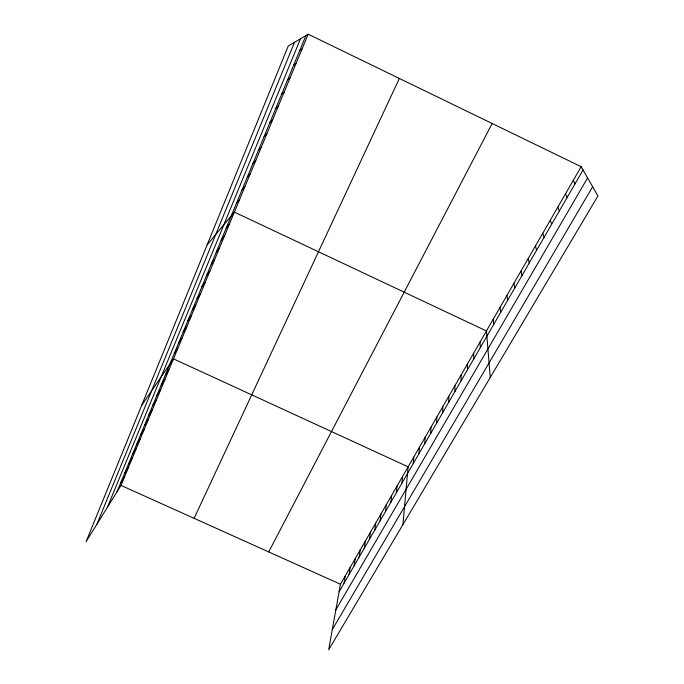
<?xml version="1.0" encoding="UTF-8"?>
<svg xmlns="http://www.w3.org/2000/svg" width="684" height="684" viewBox="0 0 684 684"><rect width="100%" height="100%" fill="white"/><g stroke="black" fill="none" stroke-linecap="round" stroke-linejoin="round"><path stroke-width="1.03" d="M454.911 391.522L454.92 385.665M448.747 402.183L448.832 396.224M442.651 412.717L442.813 406.664M436.631 423.139L436.871 416.975M430.672 433.434L430.988 427.175M424.79 443.608L425.174 437.256M418.976 453.663L419.429 447.225M413.221 463.607L413.752 457.074M402.919 524.637L408.134 466.821L173.488 358.861L141.639 405.458M401.918 483.161L402.577 476.457M396.361 492.771L397.088 485.982M390.863 502.278L391.658 495.413M385.425 511.675L386.28 504.732M380.048 520.969L380.971 513.949M374.729 530.16L375.713 523.063M369.471 539.257L370.514 532.084M364.273 548.243L365.367 541.01M359.126 557.144L360.28 549.842M354.038 565.942L355.244 558.571M349.002 574.654L350.259 567.216M344.018 583.264L345.326 575.774M581.144 166.691L340.452 584.23L328.662 649.8L597.927 195.94L581.144 166.691L308.185 34.2L288.238 46.05L86.073 541.677L120.991 485.401L308.185 34.2M96.88 524.26L294.53 42.314M107.362 507.357L300.532 38.749M116.973 491.873L305.945 35.534M194.111 518.327L399.353 78.455M268.718 551.928L492.155 123.496M339.093 591.788L583.033 169.983M335.844 609.846L587.59 177.925M332.304 629.536L592.643 186.732M120.777 482.69L124.77 476.286M124.625 473.405L128.592 467.078M128.515 464.017L132.457 457.767M132.44 454.527L136.355 448.362M136.415 444.925L140.305 438.846M140.434 435.229L144.298 429.236M144.495 425.414L148.325 419.514M148.599 415.496L152.404 409.682M152.754 405.467L156.525 399.747M156.952 395.326L160.697 389.692M161.202 385.066L164.912 379.534M165.502 374.687L169.179 369.257M174.249 353.568L177.849 348.344M178.695 342.821L182.26 337.716M183.192 331.954L186.723 326.952M187.749 320.958L191.238 316.076M192.358 309.835L195.812 305.064M197.018 298.575L200.429 293.923M201.737 287.177L205.106 282.654M206.517 275.643L209.843 271.249M211.347 263.964L214.631 259.698M216.247 252.148L219.478 248.018M221.197 240.187L224.378 236.194M226.207 228.08L229.345 224.224M207.167 244.804L234.373 212.108L486.452 330.962L490.248 377.431M236.587 203.028L239.614 199.471M241.956 190.067L244.932 186.672M247.386 176.934L250.31 173.702M252.9 163.63L255.756 160.569M258.475 150.155L261.279 147.265M264.135 136.501L266.871 133.782M269.864 122.658L272.54 120.119M275.678 108.628L278.285 106.276M281.569 94.409L284.099 92.246M287.536 79.985L289.999 78.027M293.59 65.373L295.975 63.621M299.72 50.556L302.037 49.009M120.991 485.401L340.452 584.23M573.269 180.345L575.03 183.816M565.506 193.82L567.139 197.471M557.845 207.115L559.35 210.937M550.278 220.239L551.663 224.224M542.814 233.184L544.088 237.331M535.452 245.966L536.607 250.267M528.176 258.578L529.219 263.032M521.003 271.026L521.935 275.626M513.915 283.321L514.744 288.067M506.921 295.454L507.648 300.344M500.013 307.441L500.637 312.46M493.19 319.274L493.711 324.421M479.988 342.162L480.33 347.566M473.61 353.235L473.867 358.749M467.309 364.17L467.471 369.805M461.076 374.986L461.153 380.723"/></g></svg>
